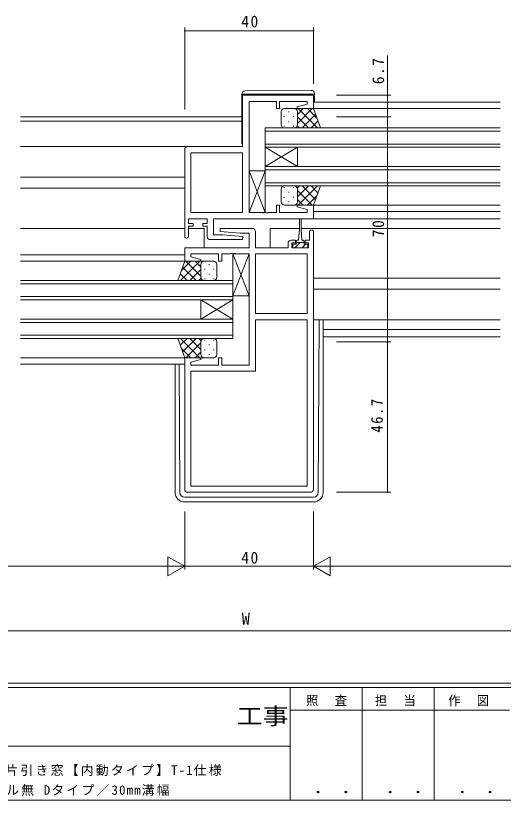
# Model space of a CAD drawing. Units: millimetres on the paper. Extents: x -420 to 373, y -297 to 267.
# Drawn here: x 12.3 to 163.7, y -297 to -53.2 of the extents above; entities that cross this region are included whole.
import ezdxf
from ezdxf.enums import TextEntityAlignment as Align

# ---------------------------------------------------------------- set-up
doc = ezdxf.new("R2010")
doc.units = ezdxf.units.MM
for name, color, linetype, lineweight in [('0-1_YKK_ZWAK', 7, 'Continuous', 9), ('0-3_YKK_12', 2, 'Continuous', 9), ('0-4_YKK_D', 6, 'Continuous', 9), ('0-6_YKK_13', 4, 'Continuous', 9), ('0-7_YKK_11', 7, 'Continuous', 9)]:
    doc.layers.add(name, color=color, linetype=linetype, lineweight=lineweight)
doc.layers.add('0-2_USER1', color=3, linetype='Continuous')
doc.styles.add('ＭＳ ゴシック', font='')
doc.styles.get('ＭＳ ゴシック').set_extended_font_data('MS Gothic')

msp = doc.modelspace()

# ---------------------------------------------------------------- linework, layer by layer
at = {"layer": '0-1_YKK_ZWAK'}
for p, q in [((352.3, -260.6), (-417.7, -260.6)), ((314.5, -262), (-417.7, -262)), ((97.5, -262), (97.5, -297)), ((119.9, -262), (119.9, -297)), ((142.3, -262), (142.3, -297)), ((165.684, -268.999), (97.5, -268.999)), ((-31.3, -280.199), (97.5, -280.199)), ((-417.7, -297), (314.5, -297))]:
    msp.add_line(p, q, dxfattribs=at)
at = {"layer": '0-3_YKK_12'}
for p, q in [((162.754, -80.106), (104.754, -80.106)), ((162.754, -82.106), (104.754, -82.106)), ((82.554, -84.606), (13.754, -84.606)), ((82.554, -86.006), (13.754, -86.006)), ((89.754, -88.106), (89.754, -94.106)), ((162.754, -88.106), (89.754, -88.106)), ((89.754, -89.106), (162.754, -89.106)), ((65.754, -93.906), (13.754, -93.906)), ((162.754, -93.106), (89.754, -93.106)), ((89.754, -94.106), (99.754, -100.106)), ((89.754, -100.106), (99.754, -94.106)), ((89.754, -100.106), (89.754, -94.106)), ((89.754, -94.106), (162.754, -94.106)), ((99.754, -100.106), (99.754, -94.106)), ((89.754, -100.106), (89.754, -106.106)), ((162.754, -100.106), (89.754, -100.106)), ((89.754, -101.106), (162.754, -101.106)), ((64.754, -103.406), (13.754, -103.406)), ((64.754, -106.806), (13.754, -106.806)), ((162.754, -105.106), (89.754, -105.106)), ((89.754, -106.106), (162.754, -106.106)), ((162.754, -112.105), (104.374, -112.108)), ((162.754, -114.106), (104.754, -114.105)), ((162.754, -116.306), (73.976, -116.306)), ((64.754, -119.306), (13.754, -119.306)), ((70.824, -119.306), (65.954, -119.306)), ((70.824, -119.306), (70.824, -125.306)), ((91.324, -119.306), (91.324, -125.306)), ((100.404, -119.306), (91.324, -119.306)), ((162.754, -119.306), (100.904, -119.306)), ((64.754, -127.506), (13.754, -127.506)), ((64.998, -129.506), (13.754, -129.506)), ((13.754, -135.506), (79.753, -135.506)), ((79.753, -136.506), (13.754, -136.506)), ((79.753, -135.506), (79.753, -141.506)), ((162.754, -134.806), (104.754, -134.806)), ((162.754, -138.206), (104.754, -138.206)), ((13.754, -140.506), (79.753, -140.506)), ((79.753, -141.506), (13.754, -141.506)), ((79.753, -141.506), (69.753, -147.506)), ((79.753, -147.506), (69.753, -141.506)), ((69.753, -147.506), (69.753, -141.506)), ((79.753, -147.506), (79.753, -141.506)), ((13.754, -147.506), (79.753, -147.506)), ((79.753, -148.506), (13.754, -148.506)), ((79.753, -147.506), (79.753, -153.506)), ((162.754, -150.706), (107.753, -150.706)), ((13.754, -152.506), (79.753, -152.506)), ((79.753, -153.506), (13.754, -153.506)), ((162.754, -152.976), (107.753, -152.976)), ((65.254, -159.506), (13.754, -159.506)), ((64.754, -161.506), (13.754, -161.506))]:
    msp.add_line(p, q, dxfattribs=at)
at = {"layer": '0-4_YKK_D'}
for p, q in [((64.754, -82.398), (64.754, -56.906)), ((104.754, -57.906), (64.754, -57.906)), ((104.754, -74.406), (104.754, -56.906)), ((111.887, -77.906), (128.754, -77.906)), ((111.887, -84.606), (128.754, -84.606)), ((127.754, -84.606), (127.754, -154.606)), ((111.887, -154.606), (128.754, -154.606)), ((111.887, -154.606), (128.754, -154.606)), ((127.754, -154.606), (127.754, -201.306)), ((111.887, -201.306), (128.754, -201.306)), ((64.754, -207.304), (64.754, -225.304)), ((64.754, -207.304), (64.754, -225.304)), ((104.754, -207.304), (104.754, -225.304)), ((104.754, -207.304), (104.754, -225.304)), ((64.754, -224.304), (59.557, -221.304)), ((59.557, -221.304), (59.557, -227.304)), ((104.754, -224.304), (109.95, -221.304)), ((109.95, -227.304), (109.95, -221.304)), ((-79.246, -224.304), (58.754, -224.304)), ((64.754, -224.304), (54.361, -224.304)), ((64.754, -224.304), (59.557, -227.304)), ((64.754, -224.304), (104.754, -224.304)), ((104.754, -224.304), (109.95, -227.304)), ((104.754, -224.304), (115.146, -224.304)), ((110.754, -224.304), (248.754, -224.304)), ((247.754, -244.304), (-78.246, -244.304))]:
    msp.add_line(p, q, dxfattribs=at)
msp.add_lwpolyline([(127.754, -84.606), (127.754, -77.906), (127.754, -65.605)], dxfattribs=at)
for centre, start, end in [((64.754, -57.906), 0, 180), ((64.754, -57.906), 180, 0), ((104.754, -57.906), 0, 180), ((104.754, -57.906), 180, 0), ((127.754, -77.906), 90, 270), ((127.754, -77.906), 270, 90), ((127.754, -84.606), 90, 270), ((127.754, -84.606), 90, 270), ((127.754, -84.606), 270, 90), ((127.754, -84.606), 270, 90), ((127.754, -154.606), 90, 270), ((127.754, -154.606), 90, 270), ((127.754, -154.606), 270, 90), ((127.754, -154.606), 270, 90), ((127.754, -201.306), 90, 270), ((127.754, -201.306), 270, 90)]:
    msp.add_arc(centre, 0.106, start, end, dxfattribs=at)
at = {"layer": '0-6_YKK_13'}
for p, q in [((82.554, -77.597), (82.554, -77.606)), ((82.554, -77.606), (82.554, -77.906)), ((82.554, -77.606), (83.049, -77.606)), ((82.554, -92.906), (82.554, -77.906)), ((104.045, -76.419), (83.545, -76.597)), ((105.054, -77.906), (105.054, -77.606)), ((105.054, -77.906), (105.054, -80.106)), ((95.754, -82.106), (98.754, -82.106)), ((104.754, -82.106), (98.754, -82.106)), ((99.753, -86.727), (104.374, -82.106)), ((99.754, -83.898), (101.545, -82.106)), ((100.022, -82.106), (106.022, -88.106)), ((102.85, -82.106), (105.811, -85.067)), ((106.896, -88.106), (104.754, -82.106)), ((94.754, -87.106), (94.754, -83.106)), ((95.702, -84.441), (95.702, -84.641)), ((97.117, -83.026), (97.117, -83.226)), ((98.532, -84.441), (98.532, -84.641)), ((99.754, -83.106), (99.754, -86.706)), ((99.754, -83.506), (99.754, -87.106)), ((99.754, -84.667), (103.193, -88.106)), ((101.202, -88.106), (105.398, -83.911)), ((95.702, -87.471), (95.702, -87.671)), ((97.117, -86.056), (97.117, -86.256)), ((98.532, -87.471), (98.532, -87.671)), ((99.697, -87.438), (100.365, -88.106)), ((104.031, -88.106), (106.142, -85.995)), ((98.754, -88.106), (95.754, -88.106)), ((98.532, -88.106), (106.896, -88.106)), ((89.754, -101.376), (84.754, -114.376)), ((89.754, -114.376), (84.754, -101.376)), ((94.754, -107.108), (94.754, -111.108)), ((95.702, -106.743), (95.702, -106.543)), ((98.754, -106.108), (95.754, -106.108)), ((98.532, -106.108), (106.896, -106.108)), ((98.532, -106.743), (98.532, -106.543)), ((99.697, -106.776), (100.365, -106.108)), ((99.754, -109.548), (103.193, -106.108)), ((99.754, -110.708), (99.754, -107.108)), ((100.022, -112.108), (106.022, -106.108)), ((101.202, -106.108), (105.398, -110.304)), ((104.031, -106.108), (106.142, -108.22)), ((106.896, -106.108), (104.754, -112.108)), ((95.702, -109.773), (95.702, -109.573)), ((97.117, -108.158), (97.117, -107.958)), ((98.532, -109.773), (98.532, -109.573)), ((99.753, -107.488), (104.374, -112.108)), ((99.754, -111.108), (99.754, -107.508)), ((102.85, -112.108), (105.811, -109.147)), ((95.754, -112.108), (98.754, -112.108)), ((97.117, -111.188), (97.117, -110.988)), ((104.754, -112.108), (98.754, -112.108)), ((99.754, -110.316), (101.545, -112.108)), ((100.404, -119.506), (100.404, -116.556)), ((100.904, -116.556), (100.904, -119.506)), ((100.404, -119.506), (100.154, -123.006)), ((100.904, -119.506), (101.154, -123.006)), ((100.584, -123.706), (98.984, -125.306)), ((99.404, -123.406), (99.404, -124.206)), ((99.404, -123.706), (101.904, -123.706)), ((100.154, -123.006), (99.804, -123.006)), ((101.504, -123.006), (101.154, -123.006)), ((102.329, -124.206), (101.229, -125.306)), ((101.904, -124.206), (101.904, -123.406)), ((84.754, -127.236), (79.754, -140.236)), ((84.754, -140.236), (79.754, -127.236)), ((62.611, -135.506), (64.754, -129.506)), ((69.485, -129.506), (63.485, -135.506)), ((66.657, -129.506), (63.696, -132.467)), ((68.305, -135.506), (64.109, -131.311)), ((64.754, -129.506), (70.754, -129.506)), ((69.754, -134.127), (65.133, -129.506)), ((69.754, -131.298), (67.962, -129.506)), ((69.754, -130.506), (69.754, -134.106)), ((69.754, -130.906), (69.754, -134.506)), ((73.754, -129.506), (70.754, -129.506)), ((72.39, -130.426), (72.39, -130.626)), ((74.754, -134.506), (74.754, -130.506)), ((65.477, -135.506), (63.365, -133.395)), ((69.754, -132.067), (66.314, -135.506)), ((70.975, -131.841), (70.975, -132.041)), ((72.39, -133.456), (72.39, -133.656)), ((73.805, -131.841), (73.805, -132.041)), ((70.975, -135.506), (62.611, -135.506)), ((69.81, -134.838), (69.142, -135.506)), ((70.754, -135.506), (73.754, -135.506)), ((70.975, -134.871), (70.975, -135.071)), ((73.805, -134.871), (73.805, -135.071)), ((104.754, -147.706), (162.754, -147.706)), ((106.261, -201.312), (106.544, -147.706)), ((107.754, -147.706), (107.754, -201.304)), ((62.611, -153.508), (64.754, -159.508)), ((70.975, -153.508), (62.611, -153.508)), ((65.477, -153.508), (63.365, -155.62)), ((69.485, -159.508), (63.485, -153.508)), ((68.305, -153.508), (64.109, -157.704)), ((69.754, -156.948), (66.314, -153.508)), ((69.81, -154.176), (69.142, -153.508)), ((70.754, -153.508), (73.754, -153.508)), ((69.754, -154.888), (65.133, -159.508)), ((69.754, -158.108), (69.754, -154.508)), ((69.754, -158.508), (69.754, -154.908)), ((70.975, -154.143), (70.975, -153.943)), ((72.39, -155.558), (72.39, -155.358)), ((73.805, -154.143), (73.805, -153.943)), ((74.754, -154.508), (74.754, -158.508)), ((66.657, -159.508), (63.696, -156.547)), ((69.754, -157.716), (67.962, -159.508)), ((70.975, -157.173), (70.975, -156.973)), ((72.39, -158.588), (72.39, -158.388)), ((73.805, -157.173), (73.805, -156.973)), ((64.754, -159.508), (70.754, -159.508)), ((73.754, -159.508), (70.754, -159.508)), ((61.754, -161.506), (61.754, -201.304)), ((63.246, -201.312), (63.036, -161.506)), ((104.762, -202.804), (64.746, -202.804)), ((104.754, -204.304), (64.754, -204.304))]:
    msp.add_line(p, q, dxfattribs=at)
for points in [[(83.049, -77.606), (104.549, -77.606), (105.054, -77.606), (105.054, -77.419)], [(101.904, -124.206), (102.954, -124.206), (102.954, -125.306), (98.354, -125.306), (98.354, -124.206), (99.404, -124.206)]]:
    msp.add_lwpolyline(points, dxfattribs=at)
for points in [[(89.754, -114.376), (84.754, -114.376), (84.754, -101.376), (89.754, -101.376)], [(84.754, -140.236), (79.754, -140.236), (79.754, -127.236), (84.754, -127.236)]]:
    msp.add_lwpolyline(points, close=True, dxfattribs=at)
for centre, radius, start, end in [((83.554, -77.597), 1, 90.5, 180), ((104.054, -77.419), 1, 0, 90.5), ((95.754, -83.106), 1, 90, 180), ((98.754, -83.106), 1, 0, 90), ((98.754, -83.106), 1, 0, 90), ((95.754, -87.106), 1, 180, 270), ((98.754, -87.106), 1, 270, 0), ((98.754, -87.106), 1, 270, 0), ((83.054, -92.906), 0.5, 180, 233.13016), ((95.754, -107.108), 1, 90, 180), ((98.754, -107.108), 1, 0, 90), ((98.754, -107.108), 1, 0, 90), ((95.754, -111.108), 1, 180, 270), ((98.754, -111.108), 1, 270, 0), ((98.754, -111.108), 1, 270, 0), ((100.654, -116.556), 0.25, 0, 180), ((99.804, -123.406), 0.4, 90, 180), ((101.504, -123.406), 0.4, 0, 90), ((70.754, -130.506), 1, 89.99998, 179.99998), ((70.754, -130.506), 1, 89.99998, 179.99998), ((73.754, -130.506), 1, 359.99998, 89.99998), ((70.754, -134.506), 1, 179.99998, 269.99998), ((70.754, -134.506), 1, 179.99998, 269.99998), ((73.754, -134.506), 1, 269.99998, 359.99998), ((70.754, -154.508), 1, 89.99998, 179.99998), ((70.754, -154.508), 1, 89.99998, 179.99998), ((73.754, -154.508), 1, 359.99998, 89.99998), ((70.754, -158.508), 1, 179.99998, 269.99998), ((70.754, -158.508), 1, 179.99998, 269.99998), ((73.754, -158.508), 1, 269.99998, 359.99998), ((64.754, -201.304), 3, 180, 270), ((64.746, -201.304), 1.5, 180.30154, 270), ((104.754, -201.304), 3, 270, 0), ((104.762, -201.304), 1.5, 270, 359.69844)]:
    msp.add_arc(centre, radius, start, end, dxfattribs=at)
at = {"layer": '0-7_YKK_11'}
for p, q in [((64.754, -121.706), (64.754, -94.906)), ((82.754, -95.836), (82.754, -114.376)), ((104.754, -120.406), (104.754, -200.306)), ((102.824, -127.236), (102.824, -145.776)), ((102.824, -147.706), (102.824, -199.376)), ((103.754, -201.306), (65.754, -201.306))]:
    msp.add_line(p, q, dxfattribs=at)
for points in [[(65.754, -93.906), (82.754, -93.906), (82.754, -77.906), (104.754, -77.906), (104.754, -82.106), (99.793, -82.106), (99.724, -81.584), (102.824, -80.753), (102.824, -79.836), (94.254, -79.836), (94.254, -82.106), (93.254, -82.106), (93.254, -79.836), (84.754, -79.836)], [(84.754, -79.836), (84.754, -114.376), (88.795, -114.376), (88.979, -114.496), (89.529, -114.496), (89.712, -114.376), (89.795, -114.376), (89.979, -114.496), (90.529, -114.496), (90.712, -114.376), (93.254, -114.376), (93.254, -112.106), (94.254, -112.106), (94.254, -114.376), (102.824, -114.376), (102.824, -113.459), (99.724, -112.629), (99.793, -112.106), (104.754, -112.106), (104.754, -116.306), (73.684, -116.306), (73.684, -121.306), (76.56, -121.306), (82.774, -121.85), (82.732, -122.806), (72.754, -122.806)], [(71.754, -121.806), (71.754, -118.606), (70.354, -118.606), (70.354, -117.806), (71.754, -117.806), (71.754, -116.306), (65.954, -116.306), (65.954, -117.806), (67.354, -117.806), (67.354, -118.606), (65.954, -118.606), (65.954, -121.706)], [(64.754, -200.306), (64.754, -159.506), (69.714, -159.506), (69.783, -160.029), (66.684, -160.859), (66.684, -161.776), (75.254, -161.776), (75.254, -159.506), (76.254, -159.506), (76.254, -161.776), (84.754, -161.776), (84.754, -127.236), (80.712, -127.236), (80.529, -127.116), (79.979, -127.116), (79.795, -127.236), (79.712, -127.236), (79.529, -127.116), (78.979, -127.116), (78.795, -127.236), (76.254, -127.236), (76.254, -129.506), (75.254, -129.506), (75.254, -127.236), (66.684, -127.236), (66.684, -128.153), (69.783, -128.984), (69.714, -129.506), (64.754, -129.506), (64.754, -125.306), (84.824, -125.306), (84.824, -120.806), (81.947, -120.806), (75.734, -120.263), (75.775, -119.306), (85.754, -119.306)], [(86.754, -120.306), (86.754, -125.306), (96.854, -125.306), (96.854, -124.006)], [(97.854, -123.006), (99.154, -123.006), (99.154, -123.806), (98.054, -123.806), (98.054, -125.306), (103.254, -125.306), (103.254, -123.806), (102.154, -123.806), (102.154, -123.006), (103.554, -123.006), (103.554, -120.406)]]:
    msp.add_lwpolyline(points, dxfattribs=at)
for points in [[(82.754, -95.836), (82.754, -114.376), (66.684, -114.376), (66.684, -95.836)], [(102.824, -127.236), (102.824, -145.776), (86.754, -145.776), (86.754, -127.236)], [(102.824, -147.706), (102.824, -199.376), (66.684, -199.376), (66.684, -163.706), (86.754, -163.706), (86.754, -147.706)]]:
    msp.add_lwpolyline(points, close=True, dxfattribs=at)
for centre, radius, start, end in [((65.754, -94.906), 1, 90, 179.99998), ((85.754, -120.306), 1, 0, 89.99998), ((65.354, -121.706), 0.6, 179.99998, 0), ((72.754, -121.806), 1, 180, 269.99998), ((104.154, -120.406), 0.6, 359.99998, 180), ((97.854, -124.006), 1, 90, 179.99998), ((65.754, -200.306), 1, 180, 269.99998), ((103.754, -200.306), 1, 270, 359.99998)]:
    msp.add_arc(centre, radius, start, end, dxfattribs=at)

# ---------------------------------------------------------------- texts
at = {"layer": '0-1_YKK_ZWAK', "color": 2, "style": 'ＭＳ ゴシック', "width": 1.15}
msp.add_text('工事', height=5.132, dxfattribs=at).set_placement((80.931, -274.956), align=Align.BOTTOM_LEFT)
at = {"layer": '0-1_YKK_ZWAK', "color": 3, "style": 'ＭＳ ゴシック', "width": 1.15}
for p in [(101.955, -295.946), (124.355, -295.946), (146.755, -295.946)]:
    msp.add_text(' ． ．', height=3.666, dxfattribs=at).set_placement(p, align=Align.BOTTOM_LEFT)
at = {"layer": '0-1_YKK_ZWAK', "char_height": 2.933, "attachment_point": 7, "style": 'ＭＳ ゴシック'}
for s, insert in [('\\T1.17;\\W0.95;照\\~\\~査', (102.489, -267.78)), ('\\T1.17;\\W0.95;担\\~\\~当', (123.855, -267.78)), ('\\T1.17;\\W0.95;作\\~\\~図', (146.62, -267.762))]:
    msp.add_mtext(s, dxfattribs=dict(at, insert=insert))
at = {"layer": '0-2_USER1', "color": 7, "char_height": 2.933, "attachment_point": 7, "style": 'ＭＳ ゴシック'}
for s, insert in [('\\T1.17;EXIMA31\\~片引き窓【内動タイプ】T-1仕様\\~', (-9.627, -289.449)), ('\\T1.17;RC枠\\~アングル無\\~Dタイプ／30mm溝幅\\~', (-16.443, -295.625))]:
    msp.add_mtext(s, dxfattribs=dict(at, insert=insert))
at = {"layer": '0-4_YKK_D', "color": 3, "style": 'ＭＳ ゴシック'}
msp.add_text('W', height=3.666, dxfattribs=at).set_placement((82.485, -243.504), align=Align.BOTTOM_LEFT)
at = {"layer": '0-4_YKK_D', "color": 3, "char_height": 3.666, "attachment_point": 7, "style": 'ＭＳ ゴシック'}
for insert in [(82.354, -56.906), (82.354, -223.504)]:
    msp.add_mtext('\\T1.21;\\W0.95;40', dxfattribs=dict(at, insert=insert))
at = {"layer": '0-4_YKK_D', "color": 3, "char_height": 3.666, "attachment_point": 7, "rotation": 90, "style": 'ＭＳ ゴシック'}
for s, insert in [('\\T1.21;\\W0.95;6.7', (126.754, -74.506)), ('\\T1.21;\\W0.95;70', (126.754, -122.006)), ('\\T1.22;\\W0.9;46.7', (126.354, -182.756))]:
    msp.add_mtext(s, dxfattribs=dict(at, insert=insert))

doc.saveas('drawing.dxf')
